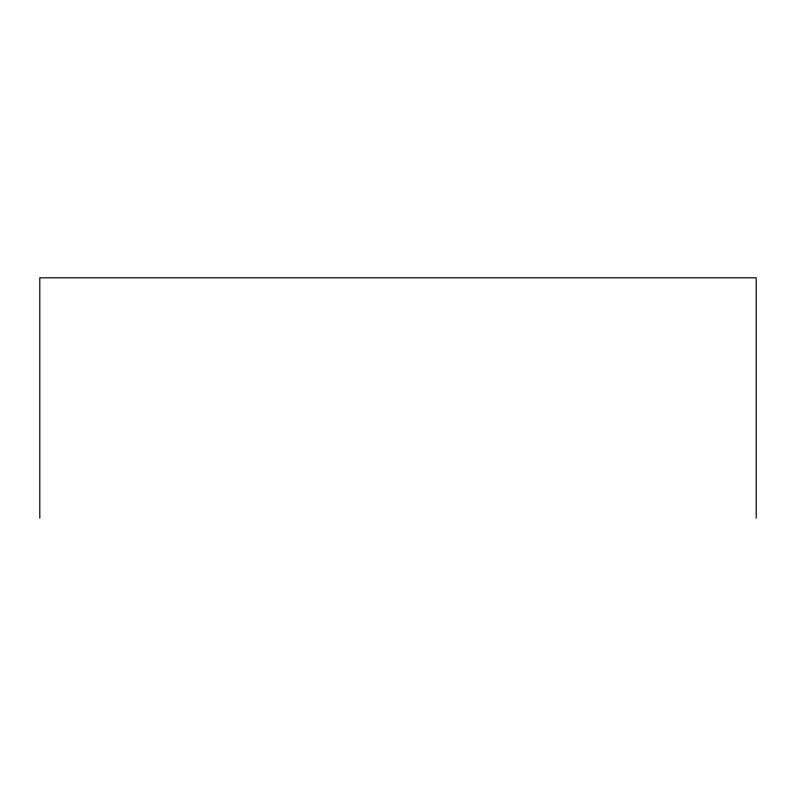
<?xml version="1.0" encoding="UTF-8"?>
<svg xmlns="http://www.w3.org/2000/svg" width="796" height="796" viewBox="0 0 796 796"><rect width="100%" height="100%" fill="white"/><g stroke="black" fill="none" stroke-linecap="round" stroke-linejoin="round"><path stroke-width="1.19" d="M756.2 518.176L756.2 277.824L39.8 277.824L39.8 518.176"/></g></svg>
